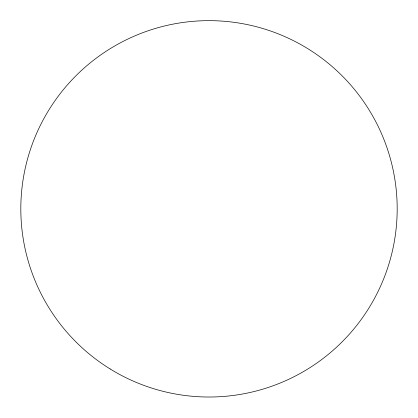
<?xml version="1.0" encoding="UTF-8"?>
<svg xmlns="http://www.w3.org/2000/svg" width="418" height="418" viewBox="0 0 418 418"><rect width="100%" height="100%" fill="white"/><g stroke="black" fill="none" stroke-linecap="round" stroke-linejoin="round"><path stroke-width="0.63" d="M110.122 368.948A188.184 188.184 0 0 0 397.1 214.413A188.184 188.184 0 0 0 119.778 43.148A188.184 188.184 0 0 0 110.122 368.948"/></g></svg>
